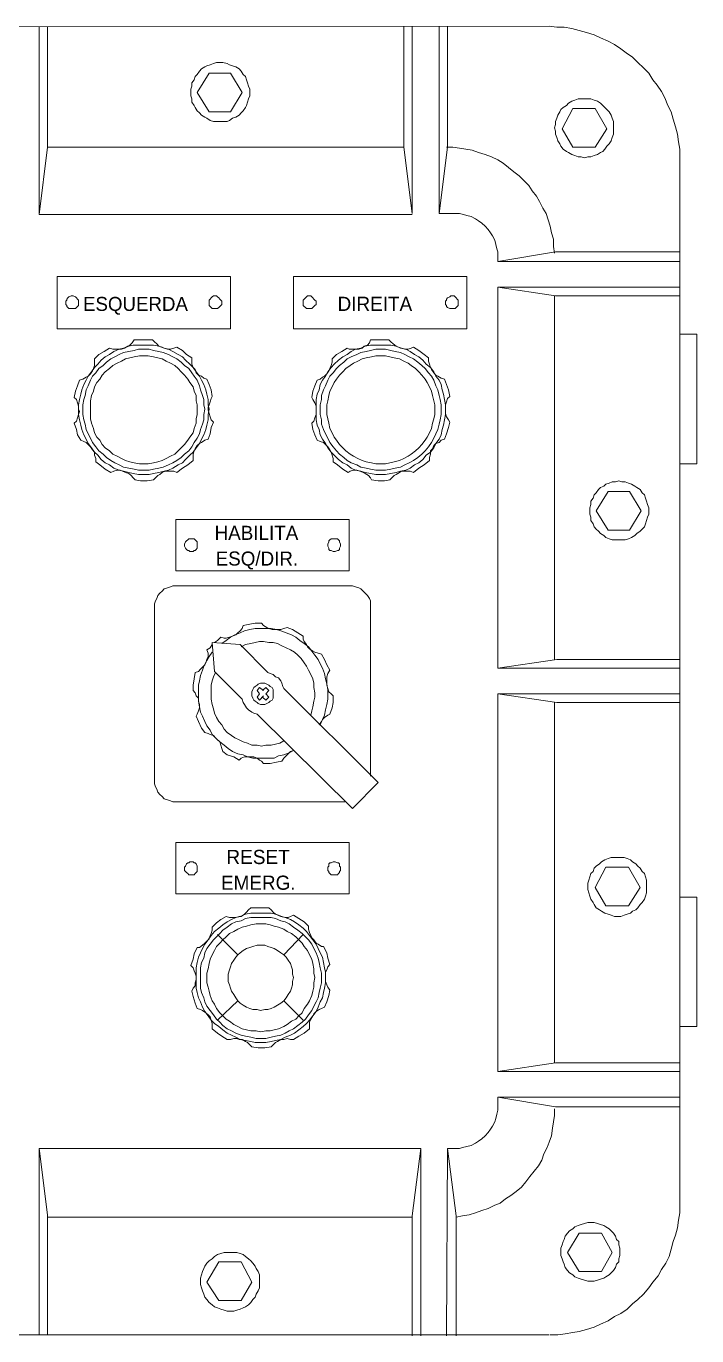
# Model space of a CAD drawing. Header units: millimetres. Extents: x -72 to 2978, y -1067 to 2817.
# Drawn here: x 167.7 to 354.5, y 603.2 to 967.8 of the extents above; entities that cross this region are included whole.
import ezdxf

# ---------------------------------------------------------------- set-up
doc = ezdxf.new("R2010")
doc.units = ezdxf.units.MM
doc.styles.add('CIDFont+F1$001H0', font='')
doc.styles.get('CIDFont+F1$001H0').set_extended_font_data('CIDFont+F1')

msp = doc.modelspace()

# ---------------------------------------------------------------- linework, layer by layer
at = {"color": 7, "linetype": 'Continuous', "lineweight": 15, "true_color": 0x000007}
for p, q in [((313.42, 967.84), (21.75, 967.54)), ((171.31, 915.4), (171.31, 967.54)), ((173.69, 967.54), (173.69, 934.17)), ((272.9, 967.84), (272.9, 934.17)), ((275.29, 967.84), (275.29, 915.7)), ((282.73, 915.7), (282.73, 967.84)), ((285.12, 967.84), (285.12, 934.17)), ((215.4, 949.37), (218.68, 954.73)), ((218.68, 954.73), (224.64, 954.73)), ((224.64, 954.73), (227.91, 949.37)), ((218.68, 944.01), (215.4, 949.37)), ((227.91, 949.37), (224.64, 944.01)), ((317, 939.24), (319.97, 944.9)), ((319.97, 944.9), (326.23, 944.9)), ((326.23, 944.9), (329.51, 939.24)), ((224.64, 944.01), (218.68, 944.01)), ((319.97, 934.17), (317, 939.24)), ((329.51, 939.24), (326.23, 934.17)), ((173.69, 934.17), (171.31, 915.4)), ((173.69, 934.17), (272.9, 934.17)), ((272.9, 934.17), (275.29, 915.7)), ((285.12, 934.17), (282.73, 915.7)), ((326.23, 934.17), (319.97, 934.17)), ((349.77, 931.49), (349.77, 639.52)), ((171.31, 915.4), (275.29, 915.4)), ((287.2, 915.7), (282.73, 915.7)), ((315.21, 904.98), (299.12, 902.3)), ((315.21, 904.98), (349.77, 904.98)), ((299.12, 902.3), (299.12, 903.78)), ((299.12, 902.3), (349.77, 902.3)), ((299.12, 895.15), (299.12, 789.08)), ((315.21, 892.76), (299.12, 895.15)), ((299.12, 895.15), (349.77, 895.15)), ((314.91, 791.47), (314.91, 892.76)), ((315.21, 892.76), (349.77, 892.76)), ((354.53, 882.04), (349.77, 882.04)), ((354.53, 845.99), (354.53, 882.04)), ((354.53, 845.99), (349.77, 845.99)), ((326.53, 832.88), (329.81, 838.24)), ((329.81, 838.24), (335.76, 838.24)), ((335.76, 838.24), (339.04, 832.88)), ((329.81, 827.52), (326.53, 832.88)), ((339.04, 832.88), (335.76, 827.52)), ((335.76, 827.52), (329.81, 827.52)), ((209.44, 812.02), (257.71, 812.02)), ((203.48, 757.8), (203.48, 806.06)), ((263.67, 758.99), (263.67, 806.06)), ((227.32, 795.64), (219.57, 796.23)), ((220.17, 788.19), (219.57, 796.23)), ((227.32, 795.64), (235.07, 787.89)), ((315.51, 791.47), (299.12, 789.08)), ((315.51, 791.47), (349.77, 791.47)), ((227.91, 780.44), (220.17, 788.19)), ((299.12, 789.08), (349.77, 789.08)), ((239.53, 783.42), (265.75, 757.2)), ((299.12, 781.93), (299.12, 676.76)), ((315.51, 779.55), (299.12, 781.93)), ((299.12, 781.93), (349.77, 781.93)), ((314.91, 779.55), (314.91, 679.15)), ((315.51, 779.55), (349.77, 779.55)), ((258.6, 750.05), (232.09, 776.27)), ((265.75, 757.2), (258.6, 750.05)), ((209.44, 751.84), (256.52, 751.84)), ((326.23, 728.01), (329.21, 733.67)), ((329.21, 733.67), (335.47, 733.67)), ((335.47, 733.67), (338.74, 728.01)), ((329.21, 722.94), (326.23, 728.01)), ((338.74, 728.01), (335.47, 722.94)), ((335.47, 722.94), (329.21, 722.94)), ((354.53, 725.33), (349.77, 725.33)), ((354.53, 725.33), (354.53, 689.28)), ((354.53, 689.28), (349.77, 689.28)), ((315.21, 679.15), (299.12, 676.76)), ((315.21, 679.15), (349.77, 679.15)), ((299.12, 676.76), (349.77, 676.76)), ((315.21, 666.93), (299.12, 669.61)), ((299.12, 669.61), (349.77, 669.61)), ((299.12, 667.23), (299.12, 669.61)), ((315.21, 666.93), (349.77, 666.93)), ((277.67, 655.31), (171.31, 655.31)), ((171.31, 603.47), (171.31, 655.31)), ((173.69, 636.84), (171.31, 655.31)), ((275.29, 636.54), (277.67, 655.31)), ((277.67, 655.31), (277.67, 603.18)), ((284.82, 603.18), (285.12, 655.31)), ((287.5, 636.54), (285.12, 655.31)), ((287.2, 655.31), (285.12, 655.31)), ((173.69, 603.47), (173.69, 636.84)), ((173.69, 636.25), (275.29, 636.25)), ((275.29, 603.18), (275.29, 636.54)), ((287.5, 603.18), (287.5, 636.54)), ((318.48, 626.41), (321.76, 631.78)), ((321.76, 631.78), (328.02, 631.78)), ((328.02, 631.78), (331, 626.41)), ((218.08, 618.07), (221.36, 623.73)), ((221.36, 623.73), (227.62, 623.73)), ((227.62, 623.73), (230.6, 618.07)), ((321.76, 621.05), (318.48, 626.41)), ((331, 626.41), (328.02, 621.05)), ((328.02, 621.05), (321.76, 621.05)), ((221.36, 613.01), (218.08, 618.07)), ((230.6, 618.07), (227.62, 613.01)), ((227.62, 613.01), (221.36, 613.01)), ((313.42, 603.47), (21.45, 603.47))]:
    msp.add_line(p, q, dxfattribs=at)
at = {"color": 152, "linetype": 'Continuous', "lineweight": 15, "true_color": 0x1154e4}
for p, q in [((226.72, 709.24), (221.06, 714.9)), ((239.53, 709.24), (244.9, 714.9)), ((221.06, 691.06), (226.72, 696.43)), ((244.9, 691.06), (239.53, 696.43))]:
    msp.add_line(p, q, dxfattribs=at)
at = {"color": 7, "linetype": 'Continuous', "lineweight": 15, "true_color": 0x000007}
for points in [[(349.77, 931.49), (349.77, 933.58), (349.47, 935.66), (349.17, 937.75), (348.58, 939.83), (347.98, 941.92), (347.38, 944.01), (346.49, 945.79), (345.6, 947.88), (344.7, 949.67), (343.51, 951.45), (342.32, 952.94), (341.13, 954.73), (339.64, 956.22), (338.15, 957.71), (336.66, 959.2), (334.87, 960.39), (333.38, 961.58), (331.59, 962.77), (329.81, 963.67), (327.72, 964.56), (325.93, 965.46), (323.85, 966.05), (321.76, 966.65), (319.68, 967.24), (317.59, 967.54), (315.51, 967.54), (313.42, 967.84)], [(314.91, 904.68), (314.61, 906.47), (314.61, 908.55), (314.02, 910.34), (313.72, 912.13), (313.12, 913.91), (312.53, 915.7), (311.63, 917.19), (310.74, 918.98), (309.85, 920.47), (308.65, 921.96), (307.76, 923.45), (306.27, 924.94), (305.08, 926.13), (303.59, 927.32), (302.1, 928.51), (300.61, 929.7), (299.12, 930.6), (297.33, 931.49), (295.54, 932.09), (293.76, 932.68), (291.97, 933.28), (290.18, 933.58), (288.39, 933.88), (286.61, 934.17), (284.82, 934.17)], [(299.12, 903.78), (299.12, 904.98), (298.82, 905.87), (298.52, 907.06), (298.23, 908.25), (297.63, 909.45), (297.03, 910.34), (296.44, 911.23), (295.54, 912.13), (294.65, 913.02), (293.76, 913.62), (292.86, 914.21), (291.67, 914.81), (290.48, 915.11), (289.59, 915.4), (288.39, 915.7), (287.2, 915.7)], [(190.97, 878.16), (191.87, 877.87), (192.76, 877.87), (193.65, 877.87), (194.25, 877.87), (195.14, 878.16), (196.04, 878.76), (196.63, 879.06), (197.23, 879.65), (197.82, 880.55)], [(202.89, 880.55), (201.1, 880.55), (199.31, 880.55), (197.82, 880.55)], [(202.89, 880.55), (203.48, 879.95), (204.08, 879.35), (204.68, 878.76), (205.57, 878.46), (206.17, 878.16), (207.06, 877.87), (207.95, 877.87), (208.85, 878.16), (209.74, 878.46)], [(257.11, 878.16), (257.71, 877.87), (258.6, 877.87), (259.5, 877.87), (260.39, 877.87), (261.28, 878.16), (261.88, 878.76), (262.77, 879.06), (263.37, 879.65), (263.67, 880.55)], [(268.73, 880.55), (267.24, 880.55), (265.45, 880.55), (263.67, 880.55)], [(268.73, 880.55), (269.33, 879.95), (269.92, 879.35), (270.82, 878.76), (271.41, 878.46), (272.31, 878.16), (273.2, 877.87), (274.09, 877.87), (274.99, 878.16), (275.58, 878.46)], [(190.97, 878.16), (189.48, 877.27), (187.99, 876.38), (186.8, 875.18)], [(213.91, 875.48), (212.42, 876.38), (211.23, 877.57), (209.74, 878.46)], [(213.91, 875.48), (213.91, 874.59), (213.91, 873.69), (214.21, 872.8), (214.81, 872.2), (215.1, 871.31), (215.7, 870.71), (216.59, 870.42), (217.19, 869.82), (218.08, 869.52)], [(257.11, 878.16), (255.62, 877.27), (254.13, 876.38), (252.94, 875.18)], [(279.75, 875.48), (278.56, 876.38), (277.07, 877.57), (275.58, 878.46)], [(279.75, 875.48), (279.75, 874.59), (280.05, 873.69), (280.35, 872.8), (280.65, 872.2), (281.24, 871.31), (281.84, 870.71), (282.44, 870.42), (283.33, 869.82), (284.22, 869.52)], [(182.63, 869.23), (183.52, 869.52), (184.42, 870.12), (185.01, 870.42), (185.61, 871.01), (186.2, 871.91), (186.5, 872.5), (186.8, 873.4), (186.8, 874.29), (186.8, 875.18)], [(248.77, 869.23), (249.66, 869.52), (250.26, 870.12), (250.86, 870.42), (251.45, 871.01), (252.05, 871.91), (252.34, 872.5), (252.64, 873.4), (252.94, 874.29), (252.94, 875.18)], [(182.63, 869.23), (182.03, 867.74), (181.44, 866.25), (181.14, 864.46)], [(219.57, 864.76), (219.27, 866.54), (218.68, 868.03), (218.08, 869.52)], [(248.77, 869.23), (248.17, 867.74), (247.58, 866.25), (247.28, 864.46)], [(285.71, 864.76), (285.41, 866.54), (284.82, 868.03), (284.22, 869.52)], [(181.14, 857.31), (181.74, 857.9), (182.03, 858.8), (182.33, 859.69), (182.63, 860.59), (182.33, 861.18), (182.33, 862.08), (182.03, 862.97), (181.74, 863.86), (181.14, 864.46)], [(219.57, 864.76), (219.27, 864.16), (218.98, 863.27), (218.68, 862.37), (218.38, 861.78), (218.38, 860.88), (218.68, 859.99), (218.98, 859.1), (219.27, 858.2), (219.87, 857.61)], [(247.28, 857.31), (247.88, 857.9), (248.17, 858.8), (248.47, 859.69), (248.47, 860.59), (248.47, 861.18), (248.47, 862.08), (248.17, 862.97), (247.58, 863.86), (247.28, 864.46)], [(285.71, 864.76), (285.12, 864.16), (284.82, 863.27), (284.52, 862.37), (284.52, 861.78), (284.52, 860.88), (284.52, 859.99), (284.82, 859.1), (285.41, 858.2), (285.71, 857.61)], [(181.14, 857.31), (181.74, 855.52), (182.03, 854.03), (182.93, 852.54)], [(218.38, 852.84), (218.98, 854.33), (219.27, 856.12), (219.87, 857.61)], [(247.28, 857.31), (247.58, 855.52), (248.17, 854.03), (248.77, 852.54)], [(284.22, 852.84), (284.82, 854.33), (285.41, 856.12), (285.71, 857.61)], [(187.1, 846.58), (187.1, 847.48), (186.8, 848.37), (186.8, 849.26), (186.2, 849.86), (185.61, 850.75), (185.01, 851.35), (184.42, 851.95), (183.82, 852.24), (182.93, 852.54)], [(218.38, 852.84), (217.49, 852.54), (216.59, 851.95), (216, 851.65), (215.4, 851.05), (214.81, 850.16), (214.51, 849.56), (214.21, 848.67), (214.21, 847.77), (214.21, 846.88)], [(253.24, 846.58), (253.24, 847.48), (252.94, 848.37), (252.64, 849.26), (252.34, 849.86), (251.75, 850.75), (251.15, 851.35), (250.56, 851.95), (249.66, 852.24), (248.77, 852.54)], [(284.22, 852.84), (283.33, 852.54), (282.73, 851.95), (281.84, 851.65), (281.24, 851.05), (280.95, 850.16), (280.35, 849.56), (280.35, 848.67), (280.05, 847.77), (280.05, 846.88)], [(187.1, 846.58), (188.29, 845.69), (189.78, 844.5), (191.27, 843.6)], [(209.74, 843.6), (211.23, 844.8), (212.72, 845.69), (214.21, 846.88)], [(253.24, 846.58), (254.43, 845.69), (255.92, 844.5), (257.41, 843.6)], [(275.58, 843.6), (277.07, 844.8), (278.56, 845.69), (280.05, 846.88)], [(198.12, 841.52), (197.53, 842.11), (196.93, 842.71), (196.33, 843.31), (195.44, 843.6), (194.55, 843.9), (193.95, 844.2), (193.06, 844.2), (192.16, 843.9), (191.27, 843.6)], [(209.74, 843.6), (208.85, 843.9), (207.95, 843.9), (207.06, 843.9), (206.46, 843.9), (205.57, 843.6), (204.97, 843.01), (204.38, 842.71), (203.78, 842.11), (203.19, 841.52)], [(263.96, 841.52), (263.67, 842.11), (263.07, 842.71), (262.18, 843.31), (261.58, 843.6), (260.69, 843.9), (259.79, 844.2), (258.9, 844.2), (258.01, 843.9), (257.41, 843.6)], [(275.58, 843.6), (274.69, 843.9), (274.09, 843.9), (273.2, 843.9), (272.31, 843.9), (271.71, 843.6), (270.82, 843.01), (270.22, 842.71), (269.62, 842.11), (269.03, 841.52)], [(198.12, 841.52), (199.61, 841.22), (201.4, 841.22), (203.19, 841.52)], [(263.96, 841.52), (265.75, 841.22), (267.54, 841.22), (269.03, 841.52)], [(209.44, 812.02), (208.55, 812.02), (207.95, 811.73), (207.06, 811.43), (206.17, 811.13), (205.57, 810.53), (204.97, 809.94), (204.38, 809.34), (204.08, 808.45), (203.78, 807.85), (203.48, 806.96), (203.48, 806.06)], [(263.67, 806.06), (263.67, 806.96), (263.67, 807.85), (263.37, 808.45), (262.77, 809.34), (262.18, 809.94), (261.58, 810.53), (260.98, 811.13), (260.39, 811.43), (259.5, 811.73), (258.6, 812.02), (257.71, 812.02)], [(221.96, 797.72), (222.85, 797.42), (223.45, 797.42), (224.34, 797.72), (225.23, 798.02), (226.13, 798.32), (226.72, 798.91), (227.32, 799.51), (227.91, 800.11), (228.21, 801)], [(249.66, 773.29), (250.26, 774.78), (250.86, 775.97), (251.15, 777.46), (251.45, 778.95), (251.75, 780.44), (251.75, 781.93), (251.75, 783.12), (251.45, 784.61), (251.15, 786.1), (250.86, 787.59), (250.26, 789.08), (249.66, 790.27), (249.07, 791.47), (248.17, 792.66), (247.28, 793.85), (246.39, 795.04), (245.19, 795.94), (244, 796.83), (242.81, 797.72), (241.62, 798.32), (240.13, 798.91), (238.64, 799.51), (237.45, 799.81), (235.96, 800.11), (234.47, 800.11), (232.98, 800.11), (231.49, 800.11), (230, 799.81), (228.51, 799.51), (227.32, 798.91), (225.83, 798.32), (224.64, 797.72), (223.45, 796.83), (222.25, 795.94)], [(233.28, 801.6), (231.49, 801.6), (230, 801.3), (228.21, 801)], [(233.28, 801.6), (233.87, 801), (234.77, 800.4), (235.36, 800.11), (236.26, 799.81), (237.15, 799.81), (238.04, 799.81), (238.64, 799.81), (239.53, 800.11), (240.43, 800.4)], [(244.9, 798.02), (243.41, 798.91), (241.92, 799.81), (240.43, 800.4)], [(219.57, 795.64), (218.98, 794.74), (218.08, 794.15)], [(221.96, 797.72), (221.06, 796.83), (220.17, 796.23)], [(246.98, 775.97), (247.28, 777.17), (247.58, 778.36), (247.88, 779.85), (248.17, 781.04), (248.17, 782.23), (247.88, 783.72), (247.88, 784.91), (247.58, 786.1), (246.98, 787.3), (246.39, 788.49), (245.79, 789.68), (245.19, 790.57), (244.3, 791.76), (243.41, 792.66), (242.51, 793.55), (241.32, 794.15), (240.13, 794.74), (238.94, 795.34), (237.75, 795.94), (236.55, 796.23), (235.36, 796.23), (233.87, 796.53), (232.68, 796.53), (231.49, 796.23), (230.3, 795.94), (228.81, 795.64), (227.62, 795.04)], [(244.9, 798.02), (244.9, 797.13), (245.19, 796.53), (245.79, 795.64), (246.09, 795.04), (246.68, 794.45), (247.58, 793.85), (248.17, 793.55), (249.07, 793.25), (249.96, 792.96)], [(214.81, 787.89), (215.7, 788.19), (216.3, 788.78), (216.89, 789.38), (217.49, 789.98), (217.79, 790.57), (218.08, 791.47), (218.38, 792.36), (218.38, 793.25), (218.08, 794.15)], [(219.57, 793.55), (218.68, 792.36), (218.08, 791.17), (217.19, 789.68), (216.89, 788.49), (216.3, 787), (216, 785.51), (215.7, 784.32), (215.7, 782.83), (215.7, 781.34), (215.7, 779.85), (216, 778.36), (216.3, 776.87), (216.89, 775.68), (217.49, 774.19), (218.08, 772.99), (218.98, 771.8), (219.57, 770.61), (220.76, 769.42), (221.66, 768.53), (222.85, 767.63), (224.04, 766.74), (225.23, 765.84), (226.72, 765.25), (228.21, 764.95), (229.4, 764.35), (230.89, 764.06), (232.38, 764.06), (233.87, 764.06), (235.36, 764.06), (236.85, 764.06), (238.04, 764.65), (239.53, 764.95), (241.02, 765.55), (242.22, 766.14)], [(252.34, 788.49), (251.45, 789.98), (250.86, 791.47), (249.96, 792.96)], [(214.81, 787.89), (214.51, 786.1), (214.21, 784.32), (214.21, 782.83)], [(220.47, 787.89), (219.87, 786.7), (219.57, 785.51), (219.27, 784.32), (219.27, 782.83), (219.27, 781.63), (219.27, 780.44), (219.57, 778.95), (219.87, 777.76), (220.17, 776.57), (220.76, 775.38), (221.36, 774.19), (222.25, 773.29), (222.85, 772.1), (223.74, 771.21), (224.94, 770.31), (225.83, 769.72), (227.02, 769.12), (228.21, 768.53), (229.4, 768.23), (230.6, 767.63), (232.09, 767.63), (233.28, 767.33), (234.47, 767.63), (235.96, 767.63), (237.15, 767.93), (238.34, 768.23), (239.53, 768.82)], [(239.53, 783.42), (239.24, 784.02), (238.94, 784.91), (238.64, 785.51), (238.04, 786.4), (237.15, 786.7), (236.55, 787.3), (235.66, 787.59), (235.07, 787.89)], [(252.34, 788.49), (251.75, 787.59), (251.45, 786.7), (251.45, 786.1), (251.45, 785.21), (251.45, 784.32), (251.75, 783.42), (252.05, 782.53), (252.64, 781.93), (253.24, 781.34)], [(215.1, 775.68), (215.4, 776.27), (215.7, 777.17), (216, 778.06), (216, 778.95), (215.7, 779.85), (215.7, 780.74), (215.1, 781.34), (214.81, 782.23), (214.21, 782.83)], [(227.91, 780.44), (228.21, 779.55), (228.51, 778.95), (229.11, 778.06), (229.7, 777.46), (230.6, 776.87), (231.19, 776.57), (232.09, 776.27)], [(233.87, 782.83), (232.68, 783.72), (232.09, 782.83), (232.68, 781.93)], [(232.68, 781.93), (232.09, 781.04), (232.68, 780.14), (233.87, 781.34)], [(234.47, 781.93), (235.36, 782.83), (234.47, 783.72), (233.58, 782.83)], [(233.58, 781.04), (234.47, 780.14), (235.36, 781.04), (234.47, 781.93)], [(252.34, 776.27), (252.94, 778.06), (253.24, 779.55), (253.24, 781.34)], [(215.1, 775.68), (215.7, 774.19), (216.59, 772.4), (217.49, 771.21)], [(252.34, 776.27), (251.75, 775.97), (250.86, 775.38), (250.26, 774.78), (249.96, 774.19), (249.37, 773.29)], [(222.55, 765.84), (222.25, 766.74), (221.96, 767.63), (221.66, 768.53), (221.06, 769.12), (220.47, 769.72), (219.87, 770.31), (218.98, 770.61), (218.38, 770.91), (217.49, 771.21)], [(222.55, 765.84), (223.74, 764.95), (225.53, 764.35), (227.02, 763.46)], [(242.22, 766.14), (241.32, 765.84), (240.73, 765.25), (240.13, 764.65), (239.53, 764.06), (238.94, 763.16)], [(233.87, 762.57), (233.28, 763.16), (232.68, 763.46), (232.09, 764.06), (231.19, 764.35), (230.3, 764.35), (229.4, 764.35), (228.51, 764.35), (227.62, 764.06), (227.02, 763.46)], [(233.87, 762.57), (235.66, 762.57), (237.45, 762.87), (238.94, 763.16)], [(203.48, 757.8), (203.48, 756.91), (203.78, 756.01), (204.08, 755.42), (204.38, 754.52), (204.97, 753.93), (205.57, 753.33), (206.17, 752.74), (207.06, 752.44), (207.95, 752.14), (208.55, 751.84), (209.44, 751.84)], [(223.45, 719.96), (224.34, 719.67), (225.23, 719.67), (226.13, 719.67), (227.02, 719.96), (227.62, 719.96), (228.51, 720.56), (229.11, 721.16), (229.7, 721.75), (230.3, 722.35)], [(235.36, 722.35), (233.87, 722.35), (232.09, 722.35), (230.3, 722.35)], [(235.36, 722.35), (235.96, 721.75), (236.55, 721.16), (237.15, 720.56), (238.04, 720.26), (238.94, 719.96), (239.83, 719.67), (240.73, 719.67), (241.32, 719.96), (242.22, 720.26)], [(223.45, 719.96), (221.96, 719.07), (220.76, 718.18), (219.57, 716.98)], [(246.39, 717.28), (245.19, 718.47), (243.71, 719.37), (242.22, 720.26)], [(215.4, 711.32), (216, 711.32), (216.89, 711.92), (217.49, 712.52), (218.08, 713.11), (218.68, 713.71), (218.98, 714.6), (219.27, 715.2), (219.57, 716.09), (219.57, 716.98)], [(246.39, 717.28), (246.39, 716.39), (246.68, 715.49), (246.98, 714.6), (247.28, 714), (247.88, 713.41), (248.47, 712.52), (249.07, 712.22), (249.96, 711.62), (250.56, 711.62)], [(215.4, 711.32), (214.51, 709.54), (214.21, 708.05), (213.61, 706.26)], [(252.34, 706.56), (251.75, 708.34), (251.45, 709.83), (250.56, 711.62)], [(213.91, 699.11), (214.21, 700), (214.81, 700.6), (214.81, 701.49), (215.1, 702.39), (215.1, 703.28), (214.81, 704.17), (214.51, 704.77), (214.21, 705.66), (213.61, 706.26)], [(252.34, 706.56), (251.75, 705.96), (251.45, 705.07), (251.15, 704.47), (251.15, 703.58), (251.15, 702.68), (251.15, 701.79), (251.45, 700.9), (251.75, 700.3), (252.34, 699.41)], [(213.91, 699.11), (214.21, 697.62), (214.81, 695.83), (215.4, 694.34)], [(250.86, 694.64), (251.45, 696.13), (252.05, 697.92), (252.34, 699.41)], [(219.57, 688.68), (219.57, 689.57), (219.57, 690.17), (219.27, 691.06), (218.98, 691.96), (218.38, 692.55), (217.79, 693.15), (216.89, 693.75), (216.3, 694.04), (215.4, 694.34)], [(250.86, 694.64), (249.96, 694.34), (249.37, 694.04), (248.47, 693.45), (247.88, 692.85), (247.58, 692.26), (246.98, 691.36), (246.68, 690.47), (246.68, 689.57), (246.68, 688.68)], [(219.57, 688.68), (221.06, 687.49), (222.25, 686.6), (223.74, 685.7)], [(230.6, 683.62), (230, 684.21), (229.4, 684.81), (228.81, 685.11), (227.91, 685.7), (227.02, 685.7), (226.43, 686), (225.53, 686), (224.64, 685.7), (223.74, 685.7)], [(242.22, 685.7), (241.32, 685.7), (240.43, 686), (239.53, 685.7), (238.64, 685.7), (237.75, 685.11), (237.15, 684.81), (236.55, 684.21), (235.96, 683.62)], [(242.22, 685.7), (243.71, 686.6), (245.19, 687.49), (246.68, 688.68)], [(230.6, 683.62), (232.38, 683.32), (234.17, 683.32), (235.96, 683.62)], [(287.2, 655.31), (288.39, 655.31), (289.29, 655.61), (290.48, 655.91), (291.67, 656.21), (292.86, 656.8), (293.76, 657.4), (294.65, 657.99), (295.54, 658.89), (296.44, 659.78), (297.03, 660.68), (297.63, 661.57), (298.23, 662.76), (298.52, 663.66), (298.82, 664.85), (299.12, 666.04), (299.12, 667.23)], [(287.5, 636.25), (289.29, 636.54), (291.08, 636.84), (292.86, 637.44), (294.65, 638.03), (296.44, 638.63), (298.23, 639.52), (299.72, 640.12), (301.21, 641.31), (302.69, 642.2), (304.18, 643.4), (305.67, 644.59), (306.87, 646.08), (308.06, 647.57), (309.25, 649.06), (310.44, 650.55), (311.33, 652.04), (311.93, 653.82), (312.82, 655.61), (313.42, 657.1), (314.02, 658.89), (314.31, 660.97), (314.61, 662.76), (314.91, 664.55), (314.91, 666.34)], [(313.72, 603.47), (315.8, 603.47), (317.89, 603.77), (319.97, 604.07), (321.76, 604.37), (323.85, 604.96), (325.93, 605.56), (327.72, 606.45), (329.81, 607.35), (331.59, 608.54), (333.38, 609.43), (335.17, 610.62), (336.66, 612.11), (338.15, 613.31), (339.64, 614.79), (341.13, 616.58), (342.32, 618.07), (343.81, 619.86), (344.7, 621.65), (345.89, 623.43), (346.79, 625.22), (347.38, 627.31), (347.98, 629.39), (348.58, 631.18), (349.17, 633.27), (349.47, 635.35), (349.77, 637.44), (349.77, 639.52)]]:
    msp.add_lwpolyline(points, dxfattribs=at)
for points in [[(230, 949.37), (230, 950.26), (229.7, 951.16), (229.4, 952.05), (229.11, 952.94), (228.81, 953.84), (228.21, 954.43), (227.62, 955.33), (227.02, 955.92), (226.13, 956.52), (225.23, 956.82), (224.34, 957.11), (223.74, 957.41), (222.55, 957.71), (221.66, 957.71), (220.76, 957.71), (219.87, 957.41), (218.98, 957.11), (218.08, 956.82), (217.49, 956.52), (216.59, 955.92), (216, 955.33), (215.4, 954.43), (214.81, 953.84), (214.51, 952.94), (213.91, 952.05), (213.91, 951.16), (213.61, 950.26), (213.61, 949.37), (213.61, 948.47), (213.91, 947.58), (213.91, 946.69), (214.51, 945.79), (214.81, 945.2), (215.4, 944.3), (216, 943.71), (216.59, 943.11), (217.49, 942.52), (218.08, 942.22), (218.98, 941.62), (219.87, 941.32), (220.76, 941.32), (221.66, 941.32), (222.55, 941.32), (223.74, 941.32), (224.34, 941.62), (225.23, 942.22), (226.13, 942.52), (227.02, 943.11), (227.62, 943.71), (228.21, 944.3), (228.81, 945.2), (229.11, 945.79), (229.4, 946.69), (229.7, 947.58), (230, 948.47)], [(331.3, 939.54), (331.3, 940.43), (331.3, 941.32), (331, 942.22), (330.7, 943.11), (330.1, 944.01), (329.51, 944.6), (328.91, 945.2), (328.32, 945.79), (327.72, 946.39), (326.83, 946.98), (325.93, 947.28), (325.04, 947.58), (324.15, 947.58), (323.25, 947.58), (322.36, 947.58), (321.46, 947.58), (320.57, 947.28), (319.68, 946.98), (318.78, 946.39), (318.19, 945.79), (317.29, 945.2), (316.7, 944.6), (316.4, 944.01), (315.8, 943.11), (315.51, 942.22), (315.21, 941.32), (315.21, 940.43), (314.91, 939.54), (315.21, 938.64), (315.21, 937.75), (315.51, 936.85), (315.8, 935.96), (316.4, 935.07), (316.7, 934.47), (317.29, 933.58), (318.19, 932.98), (318.78, 932.68), (319.68, 932.09), (320.57, 931.79), (321.46, 931.49), (322.36, 931.49), (323.25, 931.19), (324.15, 931.49), (325.04, 931.49), (325.93, 931.79), (326.83, 932.09), (327.72, 932.68), (328.32, 932.98), (328.91, 933.58), (329.51, 934.47), (330.1, 935.07), (330.7, 935.96), (331, 936.85), (331.3, 937.75), (331.3, 938.64)], [(176.37, 898.12), (224.64, 898.12), (224.64, 883.53), (176.37, 883.53)], [(242.22, 898.12), (290.48, 898.12), (290.48, 883.53), (242.22, 883.53)], [(182.33, 890.97), (182.33, 891.27), (182.33, 891.57), (182.03, 891.87), (181.74, 892.17), (181.44, 892.46), (180.84, 892.76), (180.54, 892.76), (180.25, 892.76), (179.65, 892.46), (179.35, 892.17), (179.05, 891.87), (179.05, 891.57), (178.76, 891.27), (178.76, 890.97), (178.76, 890.38), (179.05, 890.08), (179.05, 889.78), (179.35, 889.48), (179.65, 889.19), (180.25, 889.19), (180.54, 889.19), (180.84, 889.19), (181.44, 889.19), (181.74, 889.48), (182.03, 889.78), (182.33, 890.08), (182.33, 890.38)], [(222.25, 890.97), (222.25, 891.27), (221.96, 891.57), (221.66, 891.87), (221.36, 892.17), (221.06, 892.46), (220.76, 892.76), (220.47, 892.76), (219.87, 892.76), (219.57, 892.46), (219.27, 892.17), (218.98, 891.87), (218.68, 891.57), (218.68, 891.27), (218.68, 890.97), (218.68, 890.38), (218.68, 890.08), (218.98, 889.78), (219.27, 889.48), (219.57, 889.19), (219.87, 889.19), (220.47, 889.19), (220.76, 889.19), (221.06, 889.19), (221.36, 889.48), (221.66, 889.78), (221.96, 890.08), (222.25, 890.38)], [(248.47, 890.97), (248.47, 891.27), (248.17, 891.57), (247.88, 891.87), (247.58, 892.17), (247.28, 892.46), (246.98, 892.76), (246.68, 892.76), (246.09, 892.76), (245.79, 892.46), (245.49, 892.17), (245.19, 891.87), (244.9, 891.57), (244.9, 891.27), (244.9, 890.97), (244.9, 890.38), (244.9, 890.08), (245.19, 889.78), (245.49, 889.48), (245.79, 889.19), (246.09, 889.19), (246.68, 889.19), (246.98, 889.19), (247.28, 889.19), (247.58, 889.48), (247.88, 889.78), (248.17, 890.08), (248.47, 890.38)], [(288.1, 890.97), (288.1, 891.27), (288.1, 891.57), (287.8, 891.87), (287.5, 892.17), (287.2, 892.46), (286.9, 892.76), (286.31, 892.76), (286.01, 892.76), (285.71, 892.46), (285.12, 892.17), (284.82, 891.87), (284.82, 891.57), (284.52, 891.27), (284.52, 890.97), (284.52, 890.38), (284.82, 890.08), (284.82, 889.78), (285.12, 889.48), (285.71, 889.19), (286.01, 889.19), (286.31, 889.19), (286.9, 889.19), (287.2, 889.19), (287.5, 889.48), (287.8, 889.78), (288.1, 890.08), (288.1, 890.38)], [(218.68, 861.18), (218.38, 862.37), (218.38, 863.86), (218.08, 865.35), (217.79, 866.54), (217.19, 868.03), (216.59, 869.23), (216, 870.42), (215.1, 871.61), (214.21, 872.8), (213.32, 873.69), (212.12, 874.89), (211.23, 875.78), (210.04, 876.38), (208.55, 877.27), (207.36, 877.87), (206.17, 878.16), (204.68, 878.76), (203.19, 879.06), (202, 879.06), (200.51, 879.06), (199.02, 879.06), (197.53, 879.06), (196.33, 878.76), (194.84, 878.16), (193.65, 877.87), (192.16, 877.27), (190.97, 876.38), (189.78, 875.78), (188.59, 874.89), (187.69, 873.69), (186.8, 872.8), (185.91, 871.61), (185.01, 870.42), (184.42, 869.23), (183.82, 868.03), (183.23, 866.54), (182.93, 865.35), (182.63, 863.86), (182.33, 862.37), (182.33, 861.18), (182.33, 859.69), (182.63, 858.2), (182.93, 856.71), (183.23, 855.52), (183.82, 854.03), (184.42, 852.84), (185.01, 851.65), (185.91, 850.46), (186.8, 849.26), (187.69, 848.37), (188.59, 847.18), (189.78, 846.28), (190.97, 845.69), (192.16, 844.8), (193.65, 844.2), (194.84, 843.9), (196.33, 843.6), (197.53, 843.31), (199.02, 843.01), (200.51, 843.01), (202, 843.01), (203.19, 843.31), (204.68, 843.6), (206.17, 843.9), (207.36, 844.2), (208.55, 844.8), (210.04, 845.69), (211.23, 846.28), (212.12, 847.18), (213.32, 848.37), (214.21, 849.26), (215.1, 850.46), (216, 851.65), (216.59, 852.84), (217.19, 854.03), (217.79, 855.52), (218.08, 856.71), (218.38, 858.2), (218.38, 859.69)], [(284.52, 861.18), (284.52, 862.37), (284.22, 863.86), (283.93, 865.35), (283.63, 866.54), (283.33, 868.03), (282.73, 869.23), (281.84, 870.42), (281.24, 871.61), (280.35, 872.8), (279.16, 873.69), (278.26, 874.89), (277.07, 875.78), (275.88, 876.38), (274.69, 877.27), (273.5, 877.87), (272.01, 878.16), (270.82, 878.76), (269.33, 879.06), (267.84, 879.06), (266.35, 879.06), (265.16, 879.06), (263.67, 879.06), (262.18, 878.76), (260.98, 878.16), (259.5, 877.87), (258.3, 877.27), (257.11, 876.38), (255.92, 875.78), (254.73, 874.89), (253.54, 873.69), (252.64, 872.8), (251.75, 871.61), (251.15, 870.42), (250.26, 869.23), (249.66, 868.03), (249.37, 866.54), (248.77, 865.35), (248.47, 863.86), (248.47, 862.37), (248.47, 861.18), (248.47, 859.69), (248.47, 858.2), (248.77, 856.71), (249.37, 855.52), (249.66, 854.03), (250.26, 852.84), (251.15, 851.65), (251.75, 850.46), (252.64, 849.26), (253.54, 848.37), (254.73, 847.18), (255.92, 846.28), (257.11, 845.69), (258.3, 844.8), (259.5, 844.2), (260.98, 843.9), (262.18, 843.6), (263.67, 843.31), (265.16, 843.01), (266.35, 843.01), (267.84, 843.01), (269.33, 843.31), (270.82, 843.6), (272.01, 843.9), (273.5, 844.2), (274.69, 844.8), (275.88, 845.69), (277.07, 846.28), (278.26, 847.18), (279.16, 848.37), (280.35, 849.26), (281.24, 850.46), (281.84, 851.65), (282.73, 852.84), (283.33, 854.03), (283.63, 855.52), (283.93, 856.71), (284.22, 858.2), (284.52, 859.69)], [(217.49, 861.18), (217.19, 862.37), (217.19, 863.86), (216.89, 865.05), (216.3, 866.54), (216, 867.74), (215.4, 869.23), (214.51, 870.42), (213.91, 871.31), (213.02, 872.5), (211.83, 873.4), (210.93, 874.29), (209.74, 875.18), (208.55, 875.78), (207.36, 876.38), (205.87, 876.97), (204.68, 877.27), (203.19, 877.57), (202, 877.87), (200.51, 877.87), (199.02, 877.87), (197.82, 877.57), (196.33, 877.27), (194.84, 876.97), (193.65, 876.38), (192.46, 875.78), (191.27, 875.18), (190.08, 874.29), (189.18, 873.4), (187.99, 872.5), (187.1, 871.31), (186.2, 870.42), (185.61, 869.23), (185.01, 867.74), (184.42, 866.54), (184.12, 865.05), (183.82, 863.86), (183.52, 862.37), (183.52, 861.18), (183.52, 859.69), (183.82, 858.2), (184.12, 857.01), (184.42, 855.52), (185.01, 854.33), (185.61, 853.14), (186.2, 851.95), (187.1, 850.75), (187.99, 849.56), (189.18, 848.67), (190.08, 847.77), (191.27, 846.88), (192.46, 846.28), (193.65, 845.69), (194.84, 845.09), (196.33, 844.8), (197.82, 844.5), (199.02, 844.2), (200.51, 844.2), (202, 844.2), (203.19, 844.5), (204.68, 844.8), (205.87, 845.09), (207.36, 845.69), (208.55, 846.28), (209.74, 846.88), (210.93, 847.77), (211.83, 848.67), (213.02, 849.56), (213.91, 850.75), (214.51, 851.95), (215.4, 853.14), (216, 854.33), (216.3, 855.52), (216.89, 857.01), (217.19, 858.2), (217.19, 859.69)], [(215.4, 861.18), (215.4, 862.37), (215.1, 863.56), (215.1, 865.05), (214.51, 866.25), (214.21, 867.44), (213.32, 868.63), (212.72, 869.52), (211.83, 870.71), (210.93, 871.61), (210.04, 872.5), (209.15, 873.4), (207.95, 873.99), (206.76, 874.59), (205.57, 875.18), (204.38, 875.48), (203.19, 875.78), (201.7, 876.08), (200.51, 876.08), (199.31, 876.08), (197.82, 875.78), (196.63, 875.48), (195.44, 875.18), (194.25, 874.59), (193.06, 873.99), (191.87, 873.4), (190.97, 872.5), (189.78, 871.61), (188.89, 870.71), (188.29, 869.52), (187.4, 868.63), (186.8, 867.44), (186.5, 866.25), (185.91, 865.05), (185.61, 863.56), (185.61, 862.37), (185.61, 861.18), (185.61, 859.69), (185.61, 858.5), (185.91, 857.31), (186.5, 855.82), (186.8, 854.63), (187.4, 853.44), (188.29, 852.54), (188.89, 851.35), (189.78, 850.46), (190.97, 849.56), (191.87, 848.67), (193.06, 848.07), (194.25, 847.48), (195.44, 846.88), (196.63, 846.58), (197.82, 846.28), (199.31, 845.99), (200.51, 845.99), (201.7, 845.99), (203.19, 846.28), (204.38, 846.58), (205.57, 846.88), (206.76, 847.48), (207.95, 848.07), (209.15, 848.67), (210.04, 849.56), (210.93, 850.46), (211.83, 851.35), (212.72, 852.54), (213.32, 853.44), (214.21, 854.63), (214.51, 855.82), (215.1, 857.31), (215.1, 858.5), (215.4, 859.69)], [(283.33, 861.18), (283.33, 862.37), (283.03, 863.86), (282.73, 865.05), (282.44, 866.54), (281.84, 867.74), (281.24, 869.23), (280.65, 870.42), (279.75, 871.31), (278.86, 872.5), (277.97, 873.4), (276.78, 874.29), (275.58, 875.18), (274.39, 875.78), (273.2, 876.38), (272.01, 876.97), (270.52, 877.27), (269.33, 877.57), (267.84, 877.87), (266.35, 877.87), (265.16, 877.87), (263.67, 877.57), (262.47, 877.27), (260.98, 876.97), (259.79, 876.38), (258.3, 875.78), (257.11, 875.18), (256.22, 874.29), (255.03, 873.4), (254.13, 872.5), (253.24, 871.31), (252.34, 870.42), (251.75, 869.23), (251.15, 867.74), (250.56, 866.54), (249.96, 865.05), (249.96, 863.86), (249.66, 862.37), (249.66, 861.18), (249.66, 859.69), (249.96, 858.2), (249.96, 857.01), (250.56, 855.52), (251.15, 854.33), (251.75, 853.14), (252.34, 851.95), (253.24, 850.75), (254.13, 849.56), (255.03, 848.67), (256.22, 847.77), (257.11, 846.88), (258.3, 846.28), (259.79, 845.69), (260.98, 845.09), (262.47, 844.8), (263.67, 844.5), (265.16, 844.2), (266.35, 844.2), (267.84, 844.2), (269.33, 844.5), (270.52, 844.8), (272.01, 845.09), (273.2, 845.69), (274.39, 846.28), (275.58, 846.88), (276.78, 847.77), (277.97, 848.67), (278.86, 849.56), (279.75, 850.75), (280.65, 851.95), (281.24, 853.14), (281.84, 854.33), (282.44, 855.52), (282.73, 857.01), (283.03, 858.2), (283.33, 859.69)], [(281.54, 861.18), (281.54, 862.37), (281.24, 863.56), (280.95, 865.05), (280.65, 866.25), (280.05, 867.44), (279.46, 868.63), (278.86, 869.52), (277.97, 870.71), (277.07, 871.61), (276.18, 872.5), (274.99, 873.4), (274.09, 873.99), (272.9, 874.59), (271.71, 875.18), (270.22, 875.48), (269.03, 875.78), (267.84, 876.08), (266.35, 876.08), (265.16, 876.08), (263.96, 875.78), (262.47, 875.48), (261.28, 875.18), (260.09, 874.59), (258.9, 873.99), (258.01, 873.4), (256.81, 872.5), (255.92, 871.61), (255.03, 870.71), (254.13, 869.52), (253.54, 868.63), (252.94, 867.44), (252.34, 866.25), (252.05, 865.05), (251.75, 863.56), (251.45, 862.37), (251.45, 861.18), (251.45, 859.69), (251.75, 858.5), (252.05, 857.31), (252.34, 855.82), (252.94, 854.63), (253.54, 853.44), (254.13, 852.54), (255.03, 851.35), (255.92, 850.46), (256.81, 849.56), (258.01, 848.67), (258.9, 848.07), (260.09, 847.48), (261.28, 846.88), (262.47, 846.58), (263.96, 846.28), (265.16, 845.99), (266.35, 845.99), (267.84, 845.99), (269.03, 846.28), (270.22, 846.58), (271.71, 846.88), (272.9, 847.48), (274.09, 848.07), (274.99, 848.67), (276.18, 849.56), (277.07, 850.46), (277.97, 851.35), (278.86, 852.54), (279.46, 853.44), (280.05, 854.63), (280.65, 855.82), (280.95, 857.31), (281.24, 858.5), (281.54, 859.69)], [(341.13, 832.88), (341.13, 833.77), (340.83, 834.67), (340.53, 835.56), (340.23, 836.45), (339.94, 837.35), (339.34, 837.94), (338.74, 838.84), (337.85, 839.43), (337.25, 839.73), (336.36, 840.33), (335.47, 840.62), (334.57, 840.92), (333.68, 840.92), (332.79, 841.22), (331.89, 840.92), (331, 840.92), (330.1, 840.62), (329.21, 840.33), (328.61, 839.73), (327.72, 839.43), (327.12, 838.84), (326.53, 837.94), (325.93, 837.35), (325.64, 836.45), (325.04, 835.56), (325.04, 834.67), (324.74, 833.77), (324.74, 832.88), (324.74, 831.98), (325.04, 831.09), (325.04, 830.2), (325.64, 829.3), (325.93, 828.41), (326.53, 827.81), (327.12, 827.22), (327.72, 826.62), (328.61, 826.03), (329.21, 825.43), (330.1, 825.13), (331, 824.83), (331.89, 824.83), (332.79, 824.83), (333.68, 824.83), (334.57, 824.83), (335.47, 825.13), (336.36, 825.43), (337.25, 826.03), (337.85, 826.62), (338.74, 827.22), (339.34, 827.81), (339.94, 828.41), (340.23, 829.3), (340.53, 830.2), (340.83, 831.09), (341.13, 831.98)], [(209.44, 830.49), (257.71, 830.49), (257.71, 816.19), (209.44, 816.19)], [(215.4, 823.34), (215.4, 823.64), (215.4, 824.24), (215.1, 824.54), (214.81, 824.83), (214.51, 825.13), (214.21, 825.13), (213.61, 825.13), (213.32, 825.13), (213.02, 825.13), (212.72, 824.83), (212.42, 824.54), (212.12, 824.24), (211.83, 823.64), (211.83, 823.34), (211.83, 823.05), (212.12, 822.45), (212.42, 822.15), (212.72, 821.85), (213.02, 821.85), (213.32, 821.56), (213.61, 821.56), (214.21, 821.56), (214.51, 821.85), (214.81, 821.85), (215.1, 822.15), (215.4, 822.45), (215.4, 823.05)], [(255.32, 823.34), (255.32, 823.64), (255.03, 824.24), (255.03, 824.54), (254.73, 824.83), (254.43, 825.13), (253.83, 825.13), (253.54, 825.13), (253.24, 825.13), (252.64, 825.13), (252.34, 824.83), (252.05, 824.54), (252.05, 824.24), (251.75, 823.64), (251.75, 823.34), (251.75, 823.05), (252.05, 822.45), (252.05, 822.15), (252.34, 821.85), (252.64, 821.85), (253.24, 821.56), (253.54, 821.56), (253.83, 821.56), (254.43, 821.85), (254.73, 821.85), (255.03, 822.15), (255.03, 822.45), (255.32, 823.05)], [(236.55, 781.93), (236.55, 782.53), (236.55, 783.12), (236.26, 783.72), (235.66, 784.02), (235.36, 784.32), (234.77, 784.61), (234.17, 784.91), (233.58, 784.91), (232.98, 784.91), (232.38, 784.61), (232.09, 784.32), (231.49, 784.02), (231.19, 783.72), (230.89, 783.12), (230.6, 782.53), (230.6, 781.93), (230.6, 781.34), (230.89, 780.74), (231.19, 780.14), (231.49, 779.85), (232.09, 779.55), (232.38, 779.25), (232.98, 778.95), (233.58, 778.95), (234.17, 778.95), (234.77, 779.25), (235.36, 779.55), (235.66, 779.85), (236.26, 780.14), (236.55, 780.74), (236.55, 781.34)], [(209.44, 740.52), (257.71, 740.52), (257.71, 726.22), (209.44, 726.22)], [(215.4, 733.37), (215.4, 733.67), (215.4, 733.97), (215.1, 734.56), (214.81, 734.86), (214.51, 734.86), (214.21, 735.16), (213.61, 735.16), (213.32, 735.16), (213.02, 734.86), (212.72, 734.86), (212.42, 734.56), (212.12, 733.97), (211.83, 733.67), (211.83, 733.37), (211.83, 732.77), (212.12, 732.48), (212.42, 732.18), (212.72, 731.88), (213.02, 731.58), (213.32, 731.58), (213.61, 731.58), (214.21, 731.58), (214.51, 731.58), (214.81, 731.88), (215.1, 732.18), (215.4, 732.48), (215.4, 732.77)], [(255.32, 733.37), (255.32, 733.67), (255.03, 733.97), (255.03, 734.56), (254.73, 734.86), (254.43, 734.86), (253.83, 735.16), (253.54, 735.16), (253.24, 735.16), (252.64, 734.86), (252.34, 734.86), (252.05, 734.56), (252.05, 733.97), (251.75, 733.67), (251.75, 733.37), (251.75, 732.77), (252.05, 732.48), (252.05, 732.18), (252.34, 731.88), (252.64, 731.58), (253.24, 731.58), (253.54, 731.58), (253.83, 731.58), (254.43, 731.58), (254.73, 731.88), (255.03, 732.18), (255.03, 732.48), (255.32, 732.77)], [(340.53, 728.31), (340.53, 729.2), (340.53, 730.09), (340.23, 730.99), (339.94, 731.88), (339.34, 732.48), (338.74, 733.37), (338.15, 733.97), (337.55, 734.56), (336.66, 735.16), (336.06, 735.75), (335.17, 736.05), (334.28, 736.35), (333.38, 736.35), (332.49, 736.35), (331.59, 736.35), (330.7, 736.35), (329.81, 736.05), (328.91, 735.75), (328.02, 735.16), (327.42, 734.56), (326.53, 733.97), (325.93, 733.37), (325.64, 732.48), (325.04, 731.88), (324.74, 730.99), (324.44, 730.09), (324.15, 729.2), (324.15, 728.31), (324.15, 727.41), (324.44, 726.52), (324.74, 725.62), (325.04, 724.73), (325.64, 723.84), (325.93, 723.24), (326.53, 722.35), (327.42, 721.75), (328.02, 721.45), (328.91, 720.86), (329.81, 720.56), (330.7, 720.26), (331.59, 719.96), (332.49, 719.96), (333.38, 719.96), (334.28, 720.26), (335.17, 720.56), (336.06, 720.86), (336.66, 721.45), (337.55, 721.75), (338.15, 722.35), (338.74, 723.24), (339.34, 723.84), (339.94, 724.73), (340.23, 725.62), (340.53, 726.52), (340.53, 727.41)], [(251.15, 702.98), (251.15, 704.47), (250.86, 705.66), (250.56, 707.15), (250.26, 708.64), (249.66, 709.83), (249.07, 711.03), (248.47, 712.22), (247.58, 713.41), (246.68, 714.6), (245.79, 715.79), (244.9, 716.69), (243.71, 717.58), (242.51, 718.47), (241.32, 719.07), (239.83, 719.67), (238.64, 719.96), (237.15, 720.56), (235.96, 720.86), (234.47, 720.86), (232.98, 720.86), (231.49, 720.86), (230.3, 720.86), (228.81, 720.56), (227.32, 719.96), (226.13, 719.67), (224.94, 719.07), (223.74, 718.47), (222.55, 717.58), (221.36, 716.69), (220.17, 715.79), (219.27, 714.6), (218.38, 713.41), (217.49, 712.22), (216.89, 711.03), (216.3, 709.83), (215.7, 708.64), (215.4, 707.15), (215.1, 705.66), (215.1, 704.47), (215.1, 702.98), (215.1, 701.49), (215.1, 700), (215.4, 698.81), (215.7, 697.32), (216.3, 696.13), (216.89, 694.64), (217.49, 693.45), (218.38, 692.26), (219.27, 691.06), (220.17, 690.17), (221.36, 689.28), (222.55, 688.38), (223.74, 687.49), (224.94, 686.89), (226.13, 686.3), (227.32, 685.7), (228.81, 685.4), (230.3, 685.11), (231.49, 684.81), (232.98, 684.81), (234.47, 684.81), (235.96, 685.11), (237.15, 685.4), (238.64, 685.7), (239.83, 686.3), (241.32, 686.89), (242.51, 687.49), (243.71, 688.38), (244.9, 689.28), (245.79, 690.17), (246.68, 691.06), (247.58, 692.26), (248.47, 693.45), (249.07, 694.64), (249.66, 696.13), (250.26, 697.32), (250.56, 698.81), (250.86, 700), (251.15, 701.49)], [(333.08, 626.41), (333.08, 627.61), (332.79, 628.5), (332.79, 629.39), (332.19, 629.99), (331.89, 630.88), (331.3, 631.78), (330.7, 632.37), (330.1, 632.97), (329.21, 633.56), (328.61, 633.86), (327.72, 634.16), (326.83, 634.46), (325.93, 634.76), (325.04, 634.76), (324.15, 634.76), (323.25, 634.46), (322.36, 634.16), (321.46, 633.86), (320.57, 633.56), (319.97, 632.97), (319.08, 632.37), (318.48, 631.78), (317.89, 630.88), (317.59, 629.99), (317.29, 629.39), (317, 628.5), (316.7, 627.61), (316.7, 626.41), (316.7, 625.52), (317, 624.63), (317.29, 623.73), (317.59, 623.14), (317.89, 622.24), (318.48, 621.35), (319.08, 620.75), (319.97, 620.16), (320.57, 619.56), (321.46, 619.26), (322.36, 618.97), (323.25, 618.67), (324.15, 618.37), (325.04, 618.37), (325.93, 618.37), (326.83, 618.67), (327.72, 618.97), (328.61, 619.26), (329.21, 619.56), (330.1, 620.16), (330.7, 620.75), (331.3, 621.35), (331.89, 622.24), (332.19, 623.14), (332.79, 623.73), (332.79, 624.63), (333.08, 625.52)], [(232.68, 618.37), (232.68, 619.26), (232.68, 620.16), (232.38, 621.05), (231.79, 621.95), (231.49, 622.54), (230.89, 623.43), (230.3, 624.03), (229.7, 624.63), (228.81, 625.22), (228.21, 625.82), (227.32, 626.12), (226.43, 626.41), (225.53, 626.41), (224.64, 626.41), (223.74, 626.41), (222.85, 626.41), (221.96, 626.12), (221.06, 625.82), (220.17, 625.22), (219.57, 624.63), (218.68, 624.03), (218.08, 623.43), (217.49, 622.54), (217.19, 621.95), (216.89, 621.05), (216.59, 620.16), (216.3, 619.26), (216.3, 618.37), (216.3, 617.48), (216.59, 616.58), (216.89, 615.69), (217.19, 614.79), (217.49, 613.9), (218.08, 613.31), (218.68, 612.41), (219.57, 611.82), (220.17, 611.22), (221.06, 610.92), (221.96, 610.62), (222.85, 610.33), (223.74, 610.03), (224.64, 610.03), (225.53, 610.03), (226.43, 610.33), (227.32, 610.62), (228.21, 610.92), (228.81, 611.22), (229.7, 611.82), (230.3, 612.41), (230.89, 613.31), (231.49, 613.9), (231.79, 614.79), (232.38, 615.69), (232.68, 616.58), (232.68, 617.48)]]:
    msp.add_lwpolyline(points, close=True, dxfattribs=at)
at = {"color": 152, "linetype": 'Continuous', "lineweight": 15, "true_color": 0x1154e4}
for points in [[(249.96, 702.98), (249.96, 704.17), (249.66, 705.66), (249.37, 707.15), (249.07, 708.34), (248.47, 709.83), (247.88, 711.03), (247.28, 712.22), (246.39, 713.41), (245.49, 714.3), (244.6, 715.2), (243.41, 716.09), (242.22, 716.98), (241.02, 717.88), (239.83, 718.47), (238.64, 718.77), (237.15, 719.37), (235.96, 719.67), (234.47, 719.67), (232.98, 719.67), (231.79, 719.67), (230.3, 719.67), (228.81, 719.37), (227.62, 718.77), (226.13, 718.47), (224.94, 717.88), (223.74, 716.98), (222.55, 716.09), (221.66, 715.2), (220.76, 714.3), (219.87, 713.41), (218.98, 712.22), (218.08, 711.03), (217.49, 709.83), (217.19, 708.34), (216.59, 707.15), (216.3, 705.66), (216.3, 704.17), (216.3, 702.98), (216.3, 701.49), (216.3, 700), (216.59, 698.81), (217.19, 697.32), (217.49, 696.13), (218.08, 694.94), (218.98, 693.75), (219.87, 692.55), (220.76, 691.36), (221.66, 690.47), (222.55, 689.57), (223.74, 688.68), (224.94, 688.09), (226.13, 687.49), (227.62, 686.89), (228.81, 686.6), (230.3, 686.3), (231.79, 686), (232.98, 686), (234.47, 686), (235.96, 686.3), (237.15, 686.6), (238.64, 686.89), (239.83, 687.49), (241.02, 688.09), (242.22, 688.68), (243.41, 689.57), (244.6, 690.47), (245.49, 691.36), (246.39, 692.55), (247.28, 693.75), (247.88, 694.94), (248.47, 696.13), (249.07, 697.32), (249.37, 698.81), (249.66, 700), (249.96, 701.49)], [(248.17, 702.98), (247.88, 704.17), (247.88, 705.36), (247.58, 706.85), (247.28, 708.05), (246.68, 709.24), (246.09, 710.43), (245.19, 711.62), (244.6, 712.52), (243.71, 713.41), (242.81, 714.3), (241.62, 715.2), (240.43, 715.79), (239.53, 716.39), (238.04, 716.98), (236.85, 717.28), (235.66, 717.58), (234.47, 717.88), (232.98, 717.88), (231.79, 717.88), (230.3, 717.58), (229.11, 717.28), (227.91, 716.98), (226.72, 716.39), (225.53, 715.79), (224.34, 715.2), (223.45, 714.3), (222.55, 713.41), (221.66, 712.52), (220.76, 711.62), (220.17, 710.43), (219.57, 709.24), (218.98, 708.05), (218.68, 706.85), (218.38, 705.36), (218.08, 704.17), (218.08, 702.98), (218.08, 701.49), (218.38, 700.3), (218.68, 699.11), (218.98, 697.92), (219.57, 696.43), (220.17, 695.53), (220.76, 694.34), (221.66, 693.15), (222.55, 692.26), (223.45, 691.36), (224.34, 690.77), (225.53, 689.87), (226.72, 689.28), (227.91, 688.68), (229.11, 688.38), (230.3, 688.09), (231.79, 688.09), (232.98, 687.79), (234.47, 688.09), (235.66, 688.09), (236.85, 688.38), (238.04, 688.68), (239.53, 689.28), (240.43, 689.87), (241.62, 690.77), (242.81, 691.36), (243.71, 692.26), (244.6, 693.15), (245.19, 694.34), (246.09, 695.53), (246.68, 696.43), (247.28, 697.92), (247.58, 699.11), (247.88, 700.3), (247.88, 701.49)], [(242.22, 702.98), (241.92, 703.88), (241.92, 705.07), (241.62, 705.96), (241.32, 706.85), (240.73, 707.75), (240.13, 708.64), (239.53, 709.24), (238.64, 709.83), (237.75, 710.43), (236.85, 711.03), (235.96, 711.32), (235.07, 711.62), (234.17, 711.92), (232.98, 711.92), (232.09, 711.92), (230.89, 711.62), (230, 711.32), (229.11, 711.03), (228.21, 710.43), (227.32, 709.83), (226.72, 709.24), (226.13, 708.64), (225.53, 707.75), (224.94, 706.85), (224.64, 705.96), (224.34, 705.07), (224.04, 703.88), (224.04, 702.98), (224.04, 701.79), (224.34, 700.9), (224.64, 700), (224.94, 699.11), (225.53, 698.21), (226.13, 697.32), (226.72, 696.43), (227.32, 695.83), (228.21, 695.24), (229.11, 694.64), (230, 694.34), (230.89, 694.04), (232.09, 694.04), (232.98, 693.75), (234.17, 694.04), (235.07, 694.04), (235.96, 694.34), (236.85, 694.64), (237.75, 695.24), (238.64, 695.83), (239.53, 696.43), (240.13, 697.32), (240.73, 698.21), (241.32, 699.11), (241.62, 700), (241.92, 700.9), (241.92, 701.79)]]:
    msp.add_lwpolyline(points, close=True, dxfattribs=at)

# ---------------------------------------------------------------- texts
at = {"color": 7, "true_color": 0x000007, "style": 'CIDFont+F1$001H0'}
for s, height, p in [('ESQUERDA', 3.894, (183.56, 888.56)), ('DIREITA', 3.939, (254.47, 888.56)), ('HABILITA', 3.923, (220.21, 824.8)), ('ESQ/DIR.', 3.915, (220.51, 817.65)), ('RESET', 3.963, (223.49, 734.53)), ('EMERG.', 3.936, (222, 727.38))]:
    msp.add_text(s, height=height, dxfattribs=at).set_placement(p)

doc.saveas('drawing.dxf')
